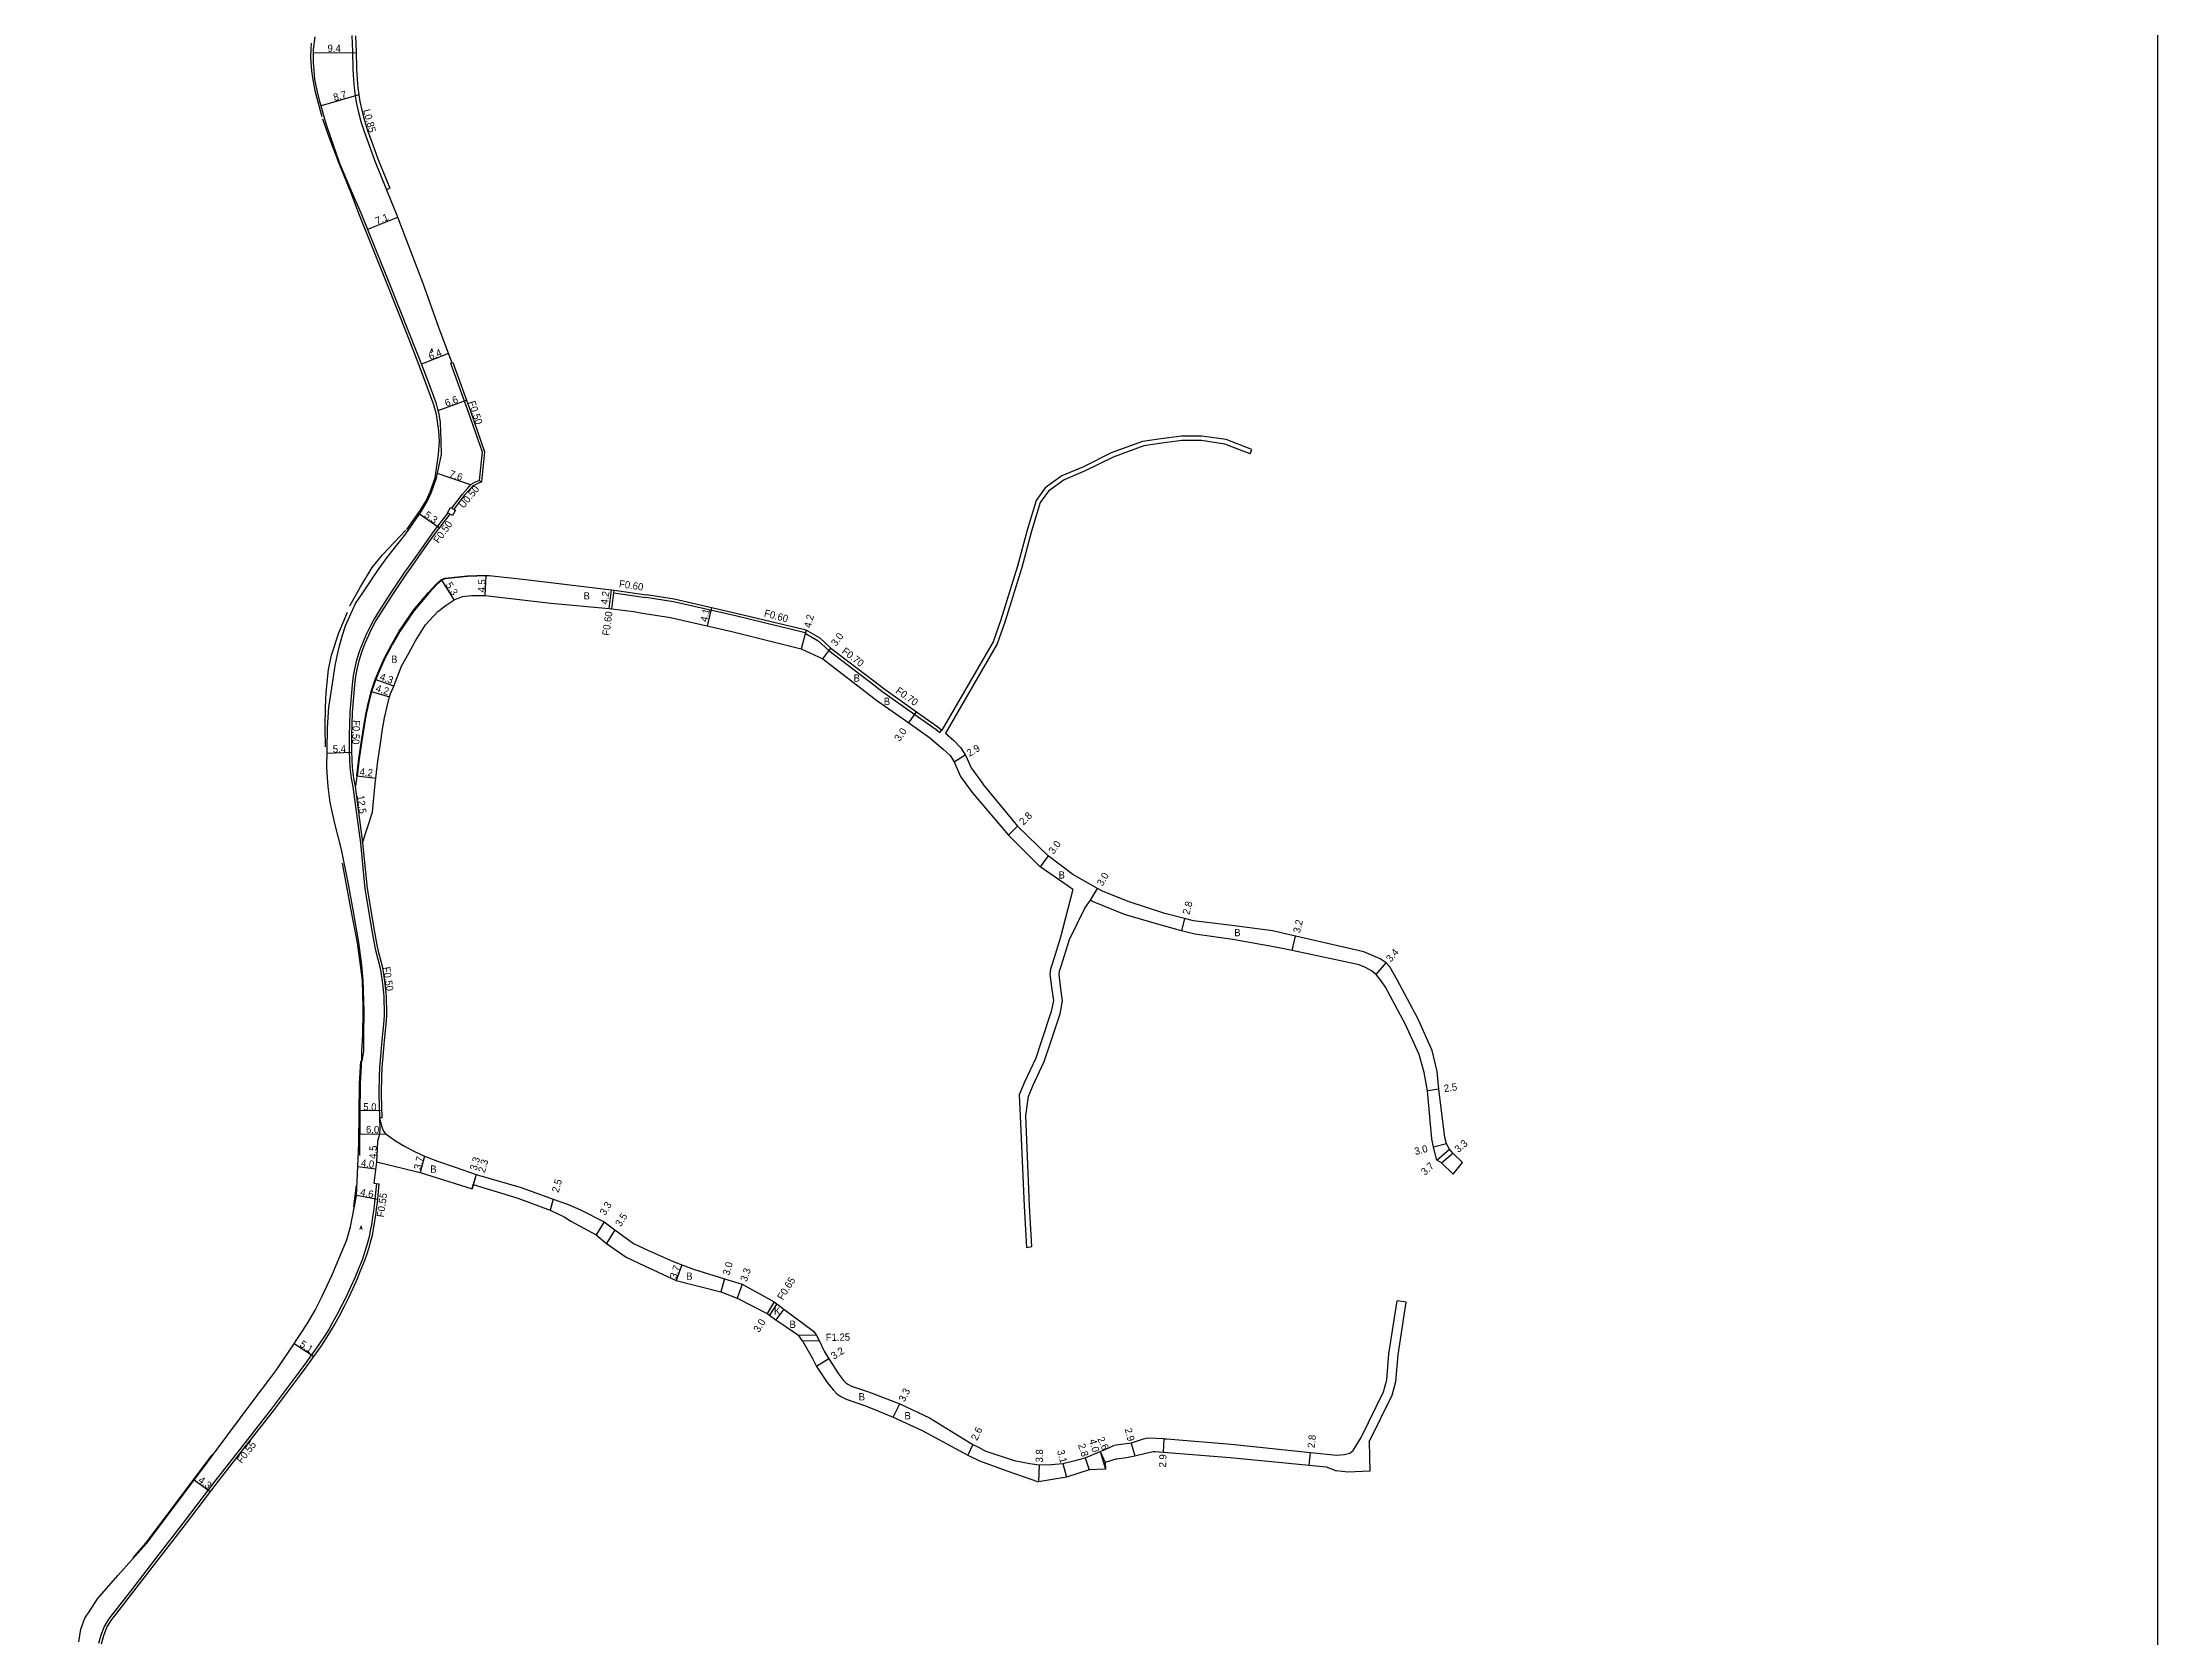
# Model space of a CAD drawing. Header units: metres. Extents: x -16001 to -12000, y -96000 to -93000.
# Drawn here: x -15665.4 to -15200, y -94634.6 to -94283.5 of the extents above; entities that cross this region are included whole.
import ezdxf

# ---------------------------------------------------------------- set-up
doc = ezdxf.new("R2010")
doc.units = ezdxf.units.M
doc.header["$LTSCALE"] = 2.5
for name, color, linetype in [('側溝・桝', 7, 'Continuous'), ('図郭', 7, 'Continuous'), ('幅員', 7, 'Continuous'), ('歩道・分離帯・安全施設', 7, 'Continuous'), ('舗装', 7, 'Continuous'), ('道路', 7, 'Continuous')]:
    doc.layers.add(name, color=color, linetype=linetype)
doc.styles.get("Standard").update_dxf_attribs({"font": ''})
doc.styles.add('YOKO_DECO', font='txt.shx', dxfattribs={"bigfont": 'extfont.shx'})
doc.styles.get('Standard').set_extended_font_data('@MS PGothic')

msp = doc.modelspace()

# ---------------------------------------------------------------- linework, layer by layer
at = {"layer": '側溝・桝'}
for points in [[(-15597.3, -94282.04), (-15597.19, -94285.53), (-15597.07, -94289.38), (-15596.96, -94291.79), (-15596.81, -94293.55), (-15596.56, -94295.19), (-15596.34, -94296.65), (-15595.83, -94298.93), (-15595.29, -94300.94), (-15594.61, -94303.15), (-15593.44, -94306.38), (-15592.34, -94309.42), (-15589.69, -94315.95)], [(-15575.29, -94354.02), (-15575.6, -94354.13), (-15571.69, -94364.86), (-15568.61, -94373.67), (-15569.26, -94379.92)], [(-15575.33, -94386.02), (-15572.97, -94382.95), (-15571.86, -94381.73), (-15571.12, -94380.83), (-15570.08, -94380.28), (-15569.26, -94379.92), (-15568.78, -94380.27)], [(-15576.19, -94387.09), (-15579.4, -94391.23), (-15580.98, -94393.42), (-15582.89, -94396.18), (-15584.66, -94398.72), (-15585.72, -94400.13), (-15588.93, -94404.97), (-15591.27, -94408.62), (-15592.48, -94410.52), (-15593.63, -94412.81), (-15594.12, -94413.81), (-15594.9, -94415.62), (-15595.58, -94417.45), (-15596.26, -94419.52), (-15596.72, -94421.45), (-15596.99, -94422.95), (-15597.24, -94424.91), (-15597.48, -94427.51), (-15597.73, -94430.97), (-15597.83, -94433.56), (-15597.9, -94436.05), (-15597.87, -94439.59), (-15597.73, -94443.12), (-15597.42, -94445.48), (-15597.07, -94447.39), (-15595.41, -94459.78), (-15594.43, -94469.86), (-15592.81, -94479.47), (-15592.21, -94482.67), (-15592.08, -94483.35), (-15591.09, -94487.27), (-15590.83, -94488.69), (-15590.62, -94490.18), (-15590.34, -94492.66), (-15590.28, -94493.67), (-15590.23, -94494.68), (-15590.21, -94496.11), (-15590.22, -94497.72), (-15590.36, -94499.58), (-15590.67, -94503.16), (-15590.89, -94505.77), (-15591.1, -94507.45), (-15591.22, -94509.21), (-15591.29, -94511.17), (-15591.38, -94514.67), (-15591.37, -94515.19), (-15591.2, -94520.25)], [(-15591.9, -94534.66), (-15592.3, -94538.79), (-15592.49, -94540.28), (-15592.66, -94541.58), (-15593, -94543.77), (-15593.24, -94545.04), (-15593.4, -94546.09), (-15593.8, -94547.46), (-15594.04, -94548.44), (-15594.48, -94549.84), (-15594.99, -94551.32), (-15596.04, -94553.95), (-15596.61, -94555.47), (-15597.58, -94557.53), (-15598.57, -94559.6), (-15599.45, -94561.32), (-15600.61, -94563.62), (-15601.54, -94565.29), (-15602.31, -94566.63), (-15603.33, -94568.29), (-15604.68, -94570.34), (-15606.18, -94572.42), (-15607.62, -94574.45), (-15609.1, -94576.43), (-15615.08, -94584.36), (-15621.26, -94592.32), (-15627.42, -94600.22), (-15634.42, -94609.38), (-15639.96, -94616.57), (-15645.79, -94624.08), (-15649.73, -94629.18), (-15650.6, -94630.29), (-15651.72, -94632.03), (-15652.49, -94634.07), (-15653.01, -94635.95)]]:
    msp.add_lwpolyline(points, dxfattribs=at)
msp.add_lwpolyline([(-15575.6, -94385.87), (-15574.51, -94386.47), (-15575.16, -94387.66), (-15576.26, -94387.05)], close=True, dxfattribs=at)
at = {"layer": '側溝・桝', "flags": 128}
for points in [[(-15540.71, -94408.15), (-15540.15, -94403.99)], [(-15540.12, -94408.22), (-15539.64, -94404.67), (-15539.56, -94404.07)], [(-15539.64, -94404.67), (-15532.6, -94405.71)], [(-15497.56, -94413.49), (-15512.88, -94409.77), (-15526.5, -94406.66), (-15532.6, -94405.71)], [(-15497.33, -94412.92), (-15497.59, -94413.58), (-15494.71, -94415.25), (-15492.37, -94417.36), (-15482.45, -94424.96)], [(-15482.45, -94424.96), (-15480.69, -94426.3), (-15473.46, -94431.42), (-15468.78, -94434.73), (-15467.93, -94435.45)], [(-15467.93, -94435.45), (-15467.48, -94434.92)], [(-15596.57, -94447.33), (-15594.92, -94459.72)], [(-15504.35, -94560.74), (-15505.95, -94563.27)], [(-15503.83, -94561.13), (-15505.43, -94563.66)], [(-15499.1, -94568.09), (-15495.11, -94568.02)], [(-15498.19, -94569.33), (-15494.51, -94569.26)]]:
    msp.add_lwpolyline(points, dxfattribs=at)
at = {"layer": '図郭'}
msp.add_lwpolyline([(-16000, -94800), (-15200, -94800), (-15200, -94200), (-16000, -94200)], close=True, dxfattribs=at)
at = {"layer": '幅員'}
for points in [[(-15596.35, -94285.87), (-15605.75, -94285.8)], [(-15595.74, -94295.06), (-15604.08, -94297.52)], [(-15587.23, -94322.05), (-15593.82, -94324.71)], [(-15576.06, -94351.97), (-15581.99, -94354.32)], [(-15578.3, -94364.53), (-15572.09, -94362.26)], [(-15571.19, -94380.91), (-15578.46, -94378.4)], [(-15578.09, -94390.38), (-15582.44, -94387.34)], [(-15602.75, -94439.97), (-15597.35, -94439.76)], [(-15590.74, -94518.71), (-15595.71, -94518.64)], [(-15595.77, -94523.75), (-15589.77, -94523.85)], [(-15596, -94530.95), (-15592.04, -94531.46)], [(-15591.69, -94538.19), (-15596.22, -94537.29)], [(-15605.73, -94572.74), (-15609.98, -94569.97)], [(-15425.81, -94591.8), (-15425.05, -94594.6)], [(-15440.86, -94596.31), (-15440.09, -94599.32)], [(-15435.95, -94595.05), (-15435.1, -94597.71)], [(-15432.63, -94593.69), (-15431.49, -94597.52)], [(-15432.63, -94593.69), (-15431.53, -94596.05)], [(-15628.5, -94602.55), (-15631.98, -94599.94)]]:
    msp.add_lwpolyline(points, dxfattribs=at)
at = {"layer": '幅員', "flags": 128}
for points in [[(-15574.8, -94406.24), (-15577.58, -94401.73)], [(-15567.94, -94405.27), (-15567.72, -94400.78)], [(-15540.71, -94408.15), (-15540.15, -94403.99)], [(-15519.04, -94411.95), (-15518.13, -94407.96)], [(-15497.33, -94412.92), (-15498.42, -94416.98)], [(-15493.7, -94419.23), (-15491.92, -94416.82)], [(-15588.09, -94425.19), (-15592.16, -94423.78)], [(-15593.03, -94426.38), (-15589, -94427.56)], [(-15474.79, -94433.3), (-15473.05, -94430.85)], [(-15464.82, -94441.89), (-15462.36, -94440.36)], [(-15596.57, -94447.33), (-15594.92, -94459.72)], [(-15596.18, -94444.98), (-15592.01, -94445.47)], [(-15452.83, -94458.01), (-15450.83, -94456.05)], [(-15444.07, -94462.58), (-15445.83, -94465.01)], [(-15434.79, -94472.32), (-15433.27, -94469.73)], [(-15414.08, -94476.38), (-15414.79, -94479.09)], [(-15390.45, -94483.37), (-15389.68, -94480.26)], [(-15371.95, -94488.71), (-15369.77, -94486.1)], [(-15358.17, -94513.95), (-15360.64, -94514.31)], [(-15591.66, -94525.43), (-15591.84, -94529.93)], [(-15356.46, -94525.93), (-15359.36, -94526.68)], [(-15358.59, -94529.55), (-15355.83, -94527.09)], [(-15581.33, -94528.68), (-15582.25, -94532.26)], [(-15357.55, -94530.14), (-15355.06, -94527.98)], [(-15569.94, -94532.68), (-15570.85, -94535.85)], [(-15569.94, -94532.68), (-15570.58, -94534.89)], [(-15553.01, -94538.13), (-15553.68, -94540.54)], [(-15541.8, -94543.13), (-15543.53, -94545.94)], [(-15539.44, -94544.91), (-15541.3, -94547.87)], [(-15524.67, -94552.59), (-15525.97, -94556.06)], [(-15515.28, -94555.65), (-15516.13, -94558.52)], [(-15511.43, -94556.83), (-15512.52, -94559.95)], [(-15504.35, -94560.74), (-15505.95, -94563.27)], [(-15492.37, -94573.25), (-15495.06, -94574.98)], [(-15478.22, -94586.14), (-15476.75, -94583.19)], [(-15460.7, -94592.09), (-15461.8, -94594.45)], [(-15418.67, -94590.88), (-15418.78, -94593.78)], [(-15446.1, -94596.57), (-15446.21, -94600.37)], [(-15386.67, -94596.67), (-15386.38, -94593.88)]]:
    msp.add_lwpolyline(points, dxfattribs=at)
at = {"layer": '歩道・分離帯・安全施設'}
for points in [[(-15603.82, -94299.93), (-15604.21, -94298.62), (-15604.71, -94296.65), (-15605.28, -94294.48), (-15605.8, -94291.76), (-15606.11, -94289.77), (-15606.23, -94287.96), (-15606.31, -94286.68), (-15606.22, -94285), (-15606.15, -94283.67)], [(-15585.21, -94390.71), (-15582.29, -94386.59), (-15580.93, -94384.4), (-15580.08, -94382.41), (-15578.98, -94379.35), (-15578.23, -94374.22), (-15578.05, -94371.3), (-15578.13, -94369.03), (-15578.64, -94365.42), (-15579.23, -94363.27), (-15582.23, -94355.38), (-15585.21, -94347.6), (-15589.61, -94336.54), (-15595.73, -94321.21), (-15597.38, -94316.86), (-15600.07, -94310.17), (-15602.31, -94304.4), (-15603.66, -94300.44)], [(-15597.72, -94407.52), (-15595.41, -94403.32), (-15592.85, -94399.13), (-15590.59, -94396.29), (-15585.4, -94390.9)], [(-15603.08, -94438.58), (-15603.15, -94434.35), (-15603.09, -94429.87), (-15602.93, -94426.63), (-15602.42, -94421.54), (-15601.8, -94418.38), (-15600.16, -94413.5), (-15598.27, -94408.92)], [(-15595.54, -94528.52), (-15595.47, -94519.31), (-15595.36, -94512.77), (-15595.15, -94508.78), (-15595.12, -94506.81), (-15595.08, -94505.61), (-15594.89, -94501.97), (-15594.81, -94496.74), (-15594.79, -94495.94), (-15594.99, -94490.02), (-15595.37, -94486.64), (-15596.09, -94481.71), (-15597.43, -94474.51), (-15599.36, -94464.21)], [(-15596.89, -94539.85), (-15596.24, -94535.04)], [(-15645.41, -94617.09), (-15642.59, -94613.82), (-15638.59, -94608.49), (-15631.3, -94598.79), (-15628.04, -94594.43)]]:
    msp.add_lwpolyline(points, dxfattribs=at)
at = {"layer": '歩道・分離帯・安全施設', "flags": 128}
for points in [[(-15566.7, -94401.04), (-15567.73, -94400.93), (-15571.89, -94401.09), (-15575.39, -94401.42), (-15576.8, -94401.62), (-15577.5, -94401.87), (-15578.58, -94402.84), (-15580.33, -94404.72), (-15583.58, -94408.58), (-15586.74, -94413.16), (-15588.45, -94416.17)], [(-15596.04, -94444.99), (-15595.59, -94441.21), (-15595.03, -94437.27), (-15594.54, -94434.04), (-15594.06, -94431.39), (-15593.56, -94429.09), (-15592.89, -94426.42), (-15592.02, -94423.84), (-15591.01, -94421.39), (-15590, -94419.02), (-15588.45, -94416.17)]]:
    msp.add_lwpolyline(points, dxfattribs=at)
at = {"layer": '舗装', "flags": 128}
for points in [[(-15503.83, -94561.13), (-15505.43, -94563.66)], [(-15502.23, -94562.32), (-15504.01, -94564.72)]]:
    msp.add_lwpolyline(points, dxfattribs=at)
at = {"layer": '道路'}
for points in [[(-15657.4, -94635.55), (-15656.93, -94632.8), (-15656.02, -94630.35), (-15654.97, -94628.7), (-15653.27, -94626.12), (-15648.8, -94620.97), (-15642.47, -94613.91), (-15638.47, -94608.58), (-15631.15, -94598.84), (-15624.81, -94590.29), (-15619.22, -94582.77), (-15614.93, -94577.07), (-15614.04, -94575.94), (-15610.91, -94571.39), (-15608.49, -94567.69), (-15607.13, -94565.56), (-15605.38, -94562.53), (-15603.86, -94559.49), (-15601.65, -94554.75), (-15600.13, -94551.27), (-15598.4, -94547.05), (-15597.61, -94544.25), (-15596.24, -94537.37), (-15595.94, -94529.25), (-15595.79, -94525.65), (-15595.72, -94519.29), (-15595.62, -94512.75), (-15595.29, -94507.76), (-15595.02, -94507.73), (-15594.68, -94505.58), (-15594.63, -94501.99), (-15594.57, -94496.77), (-15594.82, -94489.92), (-15595.12, -94486.59), (-15595.76, -94481.65), (-15597.04, -94474.41), (-15598.14, -94468.45), (-15599.6, -94461.2), (-15601.08, -94455.44), (-15602.04, -94450.85), (-15602.53, -94447.29), (-15602.68, -94445.4), (-15602.79, -94442.97), (-15602.74, -94439.39), (-15602.67, -94434.36), (-15602.38, -94429.84), (-15602.17, -94428.47), (-15601.43, -94423.7), (-15600.95, -94420.68), (-15600.47, -94418.28), (-15600.1, -94416.6), (-15599.43, -94414.21), (-15598.67, -94411.95), (-15597.84, -94409.95), (-15596.48, -94407.06), (-15594.73, -94404.42), (-15591.64, -94399.83), (-15589.58, -94396.95), (-15585.45, -94391.66), (-15581.99, -94386.71), (-15580.65, -94384.46), (-15579.78, -94382.55), (-15578.66, -94379.33), (-15577.57, -94374.24), (-15577.68, -94371.29), (-15577.82, -94367.15), (-15578.12, -94365.35), (-15578.37, -94364.23), (-15578.71, -94363.05), (-15579.96, -94359.5), (-15581.63, -94355.21), (-15584.72, -94347.42), (-15589.12, -94336.34), (-15595.28, -94321.11), (-15597.13, -94316.78), (-15599.96, -94310.16), (-15601.99, -94304.26), (-15602.92, -94301.44), (-15604.37, -94296.52), (-15604.89, -94294.42), (-15605.42, -94291.69), (-15605.61, -94289.79), (-15605.76, -94287.92), (-15605.76, -94286.62), (-15605.75, -94285.12), (-15605.4, -94282.29)], [(-15596.47, -94282.09), (-15596.36, -94285.51), (-15596.24, -94289.35), (-15596.13, -94291.73), (-15595.98, -94293.46), (-15595.74, -94295.06), (-15595.52, -94296.5), (-15595.02, -94298.73), (-15594.49, -94300.71), (-15593.82, -94302.89), (-15592.66, -94306.1), (-15591.56, -94309.12), (-15588.92, -94315.64), (-15589.69, -94315.95), (-15589.37, -94316.74), (-15587.54, -94321.22), (-15581.71, -94336.55), (-15578.24, -94346.17), (-15575.29, -94354.02), (-15575.11, -94353.96), (-15571.2, -94364.69), (-15568.08, -94373.61), (-15568.78, -94380.27), (-15569.86, -94380.74), (-15570.79, -94381.23), (-15571.47, -94382.07), (-15572.58, -94383.28), (-15574.87, -94386.27), (-15574.51, -94386.47), (-15575.16, -94387.66), (-15575.73, -94387.34), (-15578.99, -94391.54), (-15580.56, -94393.71), (-15582.47, -94396.47), (-15584.25, -94399.03), (-15585.3, -94400.42), (-15588.5, -94405.25), (-15590.83, -94408.9), (-15592.03, -94410.78), (-15593.17, -94413.04), (-15593.66, -94414.03), (-15594.43, -94415.81), (-15595.1, -94417.62), (-15595.76, -94419.66), (-15596.22, -94421.56), (-15596.48, -94423.03), (-15596.73, -94424.97), (-15596.97, -94427.55), (-15597.22, -94431), (-15597.31, -94433.58), (-15597.38, -94436.05), (-15597.35, -94439.58), (-15597.22, -94443.1), (-15596.9, -94445.45), (-15596.57, -94447.33)], [(-15594.92, -94459.72), (-15593.92, -94469.78), (-15592.31, -94479.38), (-15591.71, -94482.57), (-15591.58, -94483.24), (-15590.59, -94487.16), (-15590.32, -94488.61), (-15590.11, -94490.12), (-15589.83, -94492.62), (-15589.77, -94493.64), (-15589.72, -94494.67), (-15589.7, -94496.1), (-15589.7, -94497.74), (-15589.85, -94499.62), (-15590.16, -94503.21), (-15590.38, -94505.82), (-15590.58, -94507.5), (-15590.71, -94509.23), (-15590.77, -94511.19), (-15590.86, -94514.67), (-15590.85, -94515.18), (-15590.69, -94520.23), (-15591.2, -94520.25), (-15591.17, -94522.67), (-15591.23, -94523.83), (-15591.66, -94525.43)], [(-15591.2, -94520.25), (-15590.8, -94522.02), (-15590.58, -94522.64), (-15590.33, -94523.14), (-15590.07, -94523.51), (-15589.77, -94523.85), (-15587.7, -94525.27), (-15585.84, -94526.39), (-15583.49, -94527.62), (-15581.33, -94528.68), (-15578.42, -94529.74), (-15574.55, -94531.1), (-15569.94, -94532.68)], [(-15591.84, -94529.93), (-15592.45, -94534.61), (-15591.35, -94534.72), (-15591.75, -94538.85), (-15591.94, -94540.35), (-15592.11, -94541.66), (-15592.46, -94543.87), (-15592.69, -94545.13), (-15592.86, -94546.21), (-15593.27, -94547.6), (-15593.5, -94548.58), (-15593.96, -94550.01), (-15594.47, -94551.51), (-15595.52, -94554.15), (-15596.1, -94555.69), (-15597.09, -94557.76), (-15598.07, -94559.84), (-15598.95, -94561.57), (-15600.12, -94563.88), (-15601.06, -94565.56), (-15601.84, -94566.91), (-15602.86, -94568.58), (-15604.22, -94570.66), (-15605.73, -94572.74), (-15607.17, -94574.78), (-15608.66, -94576.77), (-15614.64, -94584.69), (-15620.82, -94592.66), (-15626.98, -94600.56), (-15633.98, -94609.72), (-15639.52, -94616.91), (-15645.35, -94624.42), (-15649.3, -94629.52), (-15650.15, -94630.61), (-15651.23, -94632.28), (-15651.97, -94634.24), (-15652.47, -94636.07)], [(-15569.94, -94532.68), (-15566.62, -94533.63), (-15560.02, -94535.57)], [(-15482.46, -94584.38), (-15478.22, -94586.14), (-15471.85, -94589.05), (-15461.8, -94594.45), (-15459.23, -94595.74), (-15453, -94597.97), (-15446.21, -94600.37)], [(-15431.43, -94593.15), (-15429.67, -94592.33)], [(-15423.2, -94590.96), (-15425.81, -94591.8), (-15429.67, -94592.33)], [(-15418.67, -94590.88), (-15422.16, -94590.76), (-15423.2, -94590.96)], [(-15458.28, -94593.34), (-15457.8, -94593.58), (-15451.61, -94595.62), (-15448.14, -94596.33), (-15446.1, -94596.57)], [(-15428.98, -94595.31), (-15431.53, -94596.05), (-15431.49, -94597.52), (-15435.12, -94597.72), (-15440.09, -94599.32), (-15446.21, -94600.37)], [(-15446.1, -94596.57), (-15443.39, -94596.54), (-15440.86, -94596.31), (-15438.18, -94595.66), (-15435.95, -94595.05), (-15432.63, -94593.69), (-15431.43, -94593.15)], [(-15428.98, -94595.31), (-15426.9, -94594.99)], [(-15426.9, -94594.99), (-15425.05, -94594.6), (-15422.65, -94594.02)], [(-15422.65, -94594.02), (-15421.01, -94593.7), (-15420.53, -94593.7), (-15418.78, -94593.78)]]:
    msp.add_lwpolyline(points, dxfattribs=at)
at = {"layer": '道路', "flags": 128}
for points in [[(-15399.29, -94373.13), (-15404.95, -94370.95), (-15410.3, -94370.16), (-15414.75, -94370.18), (-15419.22, -94370.77), (-15423.34, -94371.38), (-15430.24, -94373.86), (-15436.35, -94376.93), (-15441.07, -94378.89), (-15444.78, -94381.56), (-15446.78, -94384.38), (-15448.74, -94390.85), (-15450.84, -94398.81), (-15454.51, -94410.62), (-15456.21, -94415.49), (-15467.48, -94434.92)], [(-15399.65, -94374.06), (-15405.21, -94371.93), (-15410.37, -94371.16), (-15414.68, -94371.18), (-15419.07, -94371.76), (-15423.09, -94372.35), (-15429.84, -94374.78), (-15435.93, -94377.84), (-15440.58, -94379.77), (-15444.06, -94382.27), (-15445.87, -94384.82), (-15447.77, -94391.12), (-15449.88, -94399.08), (-15453.56, -94410.93), (-15455.29, -94415.91), (-15466.7, -94435.58)], [(-15399.65, -94374.06), (-15399.29, -94373.13)], [(-15588.58, -94416.1), (-15586.86, -94413.08), (-15583.7, -94408.49), (-15580.44, -94404.62), (-15578.69, -94402.73), (-15577.58, -94401.73), (-15576.84, -94401.48), (-15575.41, -94401.27), (-15571.9, -94400.94), (-15567.72, -94400.78), (-15559.07, -94401.77), (-15540.15, -94403.99), (-15539.56, -94404.07), (-15532.51, -94405.11)], [(-15588.78, -94426.91), (-15588.09, -94425.19), (-15586.36, -94420.82), (-15584.75, -94417.95), (-15583.26, -94415.25), (-15581.06, -94411.72), (-15578.4, -94408.79), (-15576.58, -94407.37), (-15574.8, -94406.24), (-15572.95, -94405.49), (-15570.95, -94405.26), (-15567.94, -94405.27), (-15553.55, -94406.97), (-15540.71, -94408.15), (-15540.12, -94408.22), (-15535.27, -94408.77), (-15533.82, -94409.06)], [(-15494.29, -94414.68), (-15497.33, -94412.92), (-15512.74, -94409.19), (-15526.39, -94406.07), (-15532.51, -94405.11)], [(-15533.82, -94409.06), (-15527.17, -94410.1), (-15513.68, -94413.18), (-15498.42, -94416.98), (-15493.7, -94419.23), (-15482.45, -94427.86)], [(-15494.29, -94414.68), (-15491.92, -94416.82), (-15482.45, -94424.08)], [(-15596.18, -94444.98), (-15595.74, -94441.19), (-15595.18, -94437.25), (-15594.69, -94434.02), (-15594.21, -94431.36), (-15593.7, -94429.06), (-15593.03, -94426.38), (-15592.16, -94423.78), (-15591.15, -94421.34), (-15590.14, -94418.96), (-15588.58, -94416.1)], [(-15482.45, -94424.08), (-15480.27, -94425.74), (-15473.05, -94430.85), (-15468.35, -94434.17), (-15467.48, -94434.92)], [(-15592.16, -94446.71), (-15591.57, -94441.73), (-15591.02, -94437.86), (-15590.54, -94434.71), (-15590.09, -94432.18), (-15589.61, -94430.02), (-15589, -94427.56), (-15588.78, -94426.91)], [(-15482.45, -94427.86), (-15482.08, -94428.14), (-15474.79, -94433.3), (-15470.2, -94436.54), (-15467.18, -94439.12)], [(-15467.18, -94439.12), (-15465.69, -94440.49), (-15464.82, -94441.89), (-15463.4, -94445.07)], [(-15466.7, -94435.58), (-15464.87, -94437.14)], [(-15464.87, -94437.14), (-15463.39, -94438.7), (-15462.25, -94440.53), (-15461.07, -94443.17)], [(-15461.07, -94443.17), (-15458.48, -94446.71)], [(-15596.41, -94446.71), (-15596.44, -94446.89), (-15596.57, -94447.33)], [(-15596.18, -94444.98), (-15596.41, -94446.71)], [(-15594.92, -94459.72), (-15592.73, -94452.94), (-15592.16, -94446.71)], [(-15463.4, -94445.07), (-15462.2, -94446.71)], [(-15462.2, -94446.71), (-15460.81, -94448.63), (-15452.83, -94458.01)], [(-15458.48, -94446.71), (-15458.45, -94446.76), (-15450.83, -94456.05)], [(-15355.83, -94527.09), (-15356.46, -94525.93), (-15356.85, -94524.58), (-15358.17, -94513.95), (-15358.53, -94510.02), (-15359.61, -94505.39), (-15362.79, -94498.33), (-15367.35, -94489.87), (-15368.95, -94486.99), (-15369.77, -94486.1), (-15371.08, -94485.25), (-15374.69, -94483.7), (-15389.68, -94480.26), (-15394.72, -94479.08), (-15403.13, -94477.99), (-15412.12, -94476.89), (-15414.08, -94476.38), (-15418.45, -94475.24), (-15426.28, -94472.65), (-15432.03, -94470.38), (-15433.27, -94469.73), (-15438.66, -94466.65), (-15444.07, -94462.58), (-15450.83, -94456.05)], [(-15438.67, -94469.94), (-15439.52, -94469.41), (-15445.83, -94465.01), (-15452.83, -94458.01)], [(-15438.67, -94469.94), (-15441.37, -94480.45), (-15443.13, -94486.21), (-15443.6, -94487.48), (-15443.73, -94488.64), (-15443.29, -94491.99), (-15442.96, -94494.42), (-15443.43, -94496.84), (-15445.67, -94503.52), (-15446.84, -94507.1), (-15449.3, -94512.39), (-15450.47, -94515.16), (-15450.27, -94519.78)], [(-15447.71, -94548.51), (-15448.24, -94539.6), (-15449.04, -94519.73), (-15448.45, -94515.52), (-15447.47, -94513.2), (-15444.98, -94507.84), (-15443.77, -94504.17), (-15441.5, -94497.35), (-15440.93, -94494.48), (-15441.29, -94491.86), (-15441.71, -94488.61), (-15441.64, -94487.94), (-15441.24, -94486.85), (-15439.44, -94480.99), (-15436.02, -94474.05), (-15434.79, -94472.32)], [(-15358.59, -94529.55), (-15359.36, -94526.68), (-15359.71, -94524.88), (-15360.64, -94514.31), (-15361.37, -94510.25), (-15362.5, -94506.27), (-15365.49, -94499.66), (-15369.9, -94491.46), (-15370.86, -94490.07), (-15371.95, -94488.71), (-15372.99, -94487.84), (-15374.28, -94487.11), (-15375.66, -94486.55), (-15390.45, -94483.37), (-15394.09, -94482.66), (-15403.51, -94480.96), (-15411.85, -94479.81), (-15414.79, -94479.09), (-15420.27, -94477.51), (-15427.29, -94475.47), (-15434.32, -94472.6), (-15434.79, -94472.32)], [(-15450.27, -94519.78), (-15449.4, -94539.65), (-15448.85, -94548.74)], [(-15352.93, -94530.08), (-15355.06, -94527.98), (-15355.83, -94527.09)], [(-15591.84, -94529.93), (-15582.25, -94532.26), (-15570.85, -94535.85), (-15570.58, -94534.89), (-15560.79, -94537.88)], [(-15355.02, -94532.63), (-15357.55, -94530.14), (-15358.59, -94529.55)], [(-15355.02, -94532.63), (-15352.93, -94530.08)], [(-15560.02, -94535.57), (-15553.01, -94538.13), (-15549.89, -94539.2), (-15547.02, -94540.5), (-15541.8, -94543.13), (-15539.44, -94544.91), (-15535.36, -94547.9), (-15532.07, -94549.4), (-15526.79, -94551.8), (-15524.67, -94552.59), (-15522.13, -94553.53), (-15515.28, -94555.65), (-15511.43, -94556.83), (-15504.35, -94560.74), (-15503.83, -94561.13), (-15502.23, -94562.32), (-15495.75, -94567.18), (-15495.11, -94568.02)], [(-15560.79, -94537.88), (-15553.68, -94540.54), (-15550.59, -94542.01), (-15549.1, -94542.95), (-15543.53, -94545.94), (-15541.3, -94547.87), (-15536.96, -94550.92), (-15532.91, -94552.81), (-15525.97, -94556.06), (-15516.13, -94558.52), (-15512.52, -94559.95), (-15505.95, -94563.27), (-15505.43, -94563.66), (-15504.01, -94564.72), (-15499.49, -94567.75), (-15499.16, -94568.01), (-15499.1, -94568.09), (-15498.19, -94569.33), (-15498.07, -94569.47), (-15496.06, -94573.06), (-15495.06, -94574.98)], [(-15448.85, -94548.74), (-15447.71, -94548.51)], [(-15376.98, -94593.46), (-15375.23, -94590.58), (-15370.33, -94580.56), (-15369.61, -94577.91), (-15369.12, -94572.14), (-15367.31, -94560.49)], [(-15373.48, -94591.54), (-15368.44, -94581.27), (-15367.64, -94578.26), (-15367.13, -94572.39), (-15365.33, -94560.79)], [(-15365.33, -94560.79), (-15367.31, -94560.49)], [(-15495.11, -94568.02), (-15494.51, -94569.26), (-15493.42, -94571.61), (-15492.37, -94573.25), (-15490.22, -94576.6)], [(-15495.06, -94574.98), (-15492.69, -94578.48), (-15491.43, -94580.12), (-15490.58, -94580.96), (-15489.72, -94581.56), (-15488.53, -94582.15), (-15484.51, -94583.52)], [(-15490.22, -94576.6), (-15489.1, -94578.07), (-15488.6, -94578.57), (-15488.15, -94578.88), (-15487.35, -94579.27), (-15483.63, -94580.51)], [(-15484.51, -94583.52), (-15482.46, -94584.38)], [(-15483.63, -94580.51), (-15482.46, -94580.97)], [(-15482.46, -94580.97), (-15476.75, -94583.19), (-15470.2, -94586.23), (-15462.62, -94590.97), (-15460.7, -94592.09), (-15459.46, -94592.73), (-15458.28, -94593.34)], [(-15418.67, -94590.88), (-15418.02, -94590.9), (-15403.84, -94592.02), (-15386.38, -94593.88)], [(-15373.48, -94591.54), (-15373.32, -94597.98)], [(-15418.78, -94593.78), (-15404.08, -94595.01), (-15386.67, -94596.67)], [(-15386.67, -94596.67), (-15382.92, -94597.02), (-15380.7, -94597.94)], [(-15386.38, -94593.88), (-15380.56, -94594.45), (-15378.96, -94594.36), (-15377.7, -94594.02), (-15376.98, -94593.46)], [(-15373.32, -94597.98), (-15378.17, -94598.19), (-15380.7, -94597.94)]]:
    msp.add_lwpolyline(points, dxfattribs=at)

# ---------------------------------------------------------------- texts
at = {"layer": '側溝・桝'}
for s, rotation, p in [('L0.85', 285, (-15594.85, -94298.46)), ('F0.50', 289, (-15571.73, -94362.73)), ('U0.50', 50, (-15572.72, -94386.2)), ('F0.50', 54, (-15578.22, -94393.91)), ('F0.60', 351.6166, (-15538.6, -94403.43)), ('F0.60', 82.2802, (-15540.65, -94414.18)), ('F0.60', 345.0458, (-15506.73, -94409.83)), ('F0.70', 322.5372, (-15489.66, -94417.82)), ('F0.70', 324.7265, (-15477.82, -94426.58)), ('F0.50', 268, (-15597.07, -94432.66)), ('F0.50', 278.2185, (-15590.47, -94487.1)), ('F0.55', 82, (-15590.26, -94542.18)), ('F0.65', 57.7489, (-15502.49, -94560.47)), ('F1.25', 1.0835, (-15493.02, -94569.36)), ('F0.55', 52, (-15621.53, -94596.41))]:
    msp.add_text(s, height=1.6, rotation=rotation, dxfattribs=at).set_placement(p)
at = {"layer": '幅員'}
msp.add_text('9.4', height=1.6, dxfattribs=at).set_placement((-15602.64, -94285.64))
for s, rotation, p in [('8.7', 16, (-15601.12, -94296.46)), ('7.1', 22, (-15591.76, -94323.66)), ('6.4', 22, (-15580.05, -94353.47)), ('6.6', 20, (-15576.5, -94363.74)), ('7.6', 341, (-15575.99, -94379.12)), ('5.3', 325, (-15581.52, -94387.88)), ('4.5', 87.1776, (-15568.01, -94404.62)), ('5.3', 301.6959, (-15576.75, -94402.94)), ('4.2', 82.2801, (-15541, -94407.32)), ('4.1', 77.1188, (-15519.13, -94411.2)), ('4.2', 75.0276, (-15496.35, -94412.52)), ('3.0', 53.5705, (-15490.74, -94416.57)), ('4.2', 343.64, (-15592.19, -94426.36)), ('4.3', 340.8638, (-15591.29, -94423.77)), ('3.0', 54.7261, (-15476.79, -94437.51)), ('5.4', 2, (-15601.46, -94439.86)), ('2.9', 31.642, (-15461.41, -94440.8)), ('4.2', 353.2981, (-15595.66, -94444.79)), ('12.5', 277.6124, (-15596.18, -94449.33)), ('2.8', 44.4588, (-15449.55, -94455.92)), ('3.0', 54.0988, (-15442.89, -94462.32)), ('3.0', 59.6982, (-15432.13, -94469.35)), ('2.8', 75.3449, (-15413.05, -94475.62)), ('3.2', 76.1683, (-15388.72, -94479.67)), ('3.4', 50.2782, (-15368.71, -94486.07)), ('2.5', 8.3598, (-15356.91, -94514.57)), ('5.0', 359, (-15594.8, -94518.58)), ('6.0', 359, (-15594.19, -94523.58)), ('4.5', 87.7103, (-15591.92, -94529.27)), ('3.0', 14.5468, (-15363.29, -94528.42)), ('3.3', 40.9071, (-15353.85, -94528)), ('4.0', 353, (-15595.37, -94530.91)), ('3.7', 76, (-15582.17, -94531.77)), ('3.3', 74.0503, (-15569.86, -94531.92)), ('2.3', 74.0503, (-15568.05, -94532.42)), ('3.7', 41.8176, (-15361.22, -94532.98)), ('4.6', 349, (-15595.55, -94537.32)), ('2.5', 74.5257, (-15551.81, -94536.78)), ('3.3', 58.4749, (-15541.56, -94541.82)), ('3.5', 57.9765, (-15538.13, -94544.32)), ('3.7', 69.4492, (-15525.97, -94555.79)), ('3.0', 73.5265, (-15514.26, -94555.01)), ('3.3', 70.5907, (-15510.42, -94556.39)), ('3.0', 57.7489, (-15507.73, -94567.59)), ('5.1', 327, (-15608.93, -94570.44)), ('3.2', 32.6607, (-15491.26, -94573.49)), ('3.3', 63.5669, (-15475.7, -94582.87)), ('2.6', 64.9507, (-15459.74, -94591.4)), ('2.8', 288, (-15437.57, -94592.21)), ('4.0', 286, (-15435.13, -94591.17)), ('2.6', 295, (-15433.35, -94590.88)), ('2.9', 285, (-15427.3, -94588.74)), ('2.8', 84.0477, (-15385.48, -94592.97)), ('3.8', 88.2792, (-15445.29, -94596.1)), ('3.1', 284, (-15442.14, -94593.52)), ('2.9', 87.7569, (-15418.16, -94597.21)), ('4.3', 323, (-15631.26, -94600.29))]:
    msp.add_text(s, height=1.6, rotation=rotation, dxfattribs=at).set_placement(p)
at = {"layer": '舗装', "style": 'YOKO_DECO'}
for p in [(-15580.02, -94351.66, 267.9), (-15595.54, -94544.77, 274.88)]:
    msp.add_text('A', height=0.75, dxfattribs=at).set_placement(p)
at = {"layer": '舗装'}
for s, p in [('B', (-15546.33, -94406.13)), ('B', (-15588.67, -94420.08)), ('B', (-15486.91, -94424.23)), ('B', (-15480.28, -94429.36)), ('B', (-15441.83, -94467.57)), ('B', (-15403.18, -94480.26)), ('B', (-15580.05, -94532.3)), ('B', (-15523.75, -94555.87)), ('K', (-15504.43, -94563.52)), ('B', (-15501.02, -94566.47)), ('B', (-15485.79, -94582.42)), ('B', (-15475.73, -94586.58))]:
    msp.add_text(s, height=1.6, dxfattribs=at).set_placement(p)

doc.saveas('drawing.dxf')
